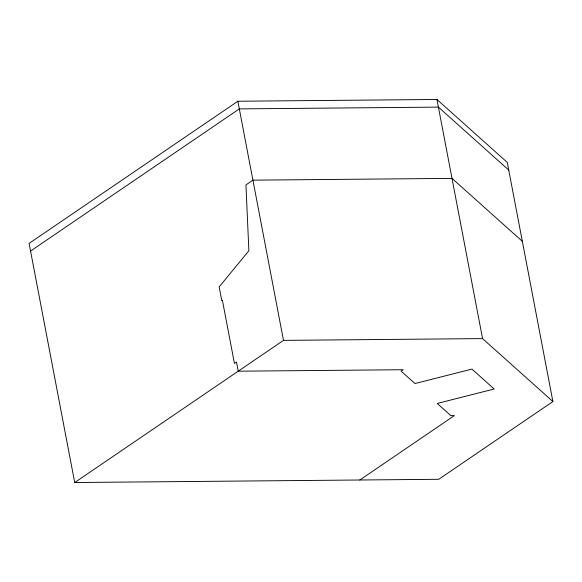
<?xml version="1.0" encoding="UTF-8"?>
<svg xmlns="http://www.w3.org/2000/svg" width="582" height="582" viewBox="0 0 582 582"><rect width="100%" height="100%" fill="white"/><g stroke="black" fill="none" stroke-linecap="round" stroke-linejoin="round"><path stroke-width="0.87" d="M237.863 101.239L29.1 243.4L74.714 482.529L438.719 479.299L552.9 401.551L507.286 162.414L436.944 99.471L237.863 101.239L283.485 340.368L74.714 482.529M30.562 251.053L239.326 108.892L438.406 107.117L508.741 170.068M359.807 479.997L454.397 415.592L450.846 415.621L437.249 403.45L494.176 389.002L471.937 369.09L415.002 383.545L401.114 371.112L403.151 369.723L238.227 371.192L236.481 362.033L234.444 363.423L222.375 300.167L221.757 300.588L219.145 286.911L248.87 250.726L245.946 184.901L252.923 180.151L452.003 178.383L522.338 241.326M283.485 340.368L482.565 338.6L552.9 401.551M436.944 99.471L482.565 338.6"/></g></svg>
